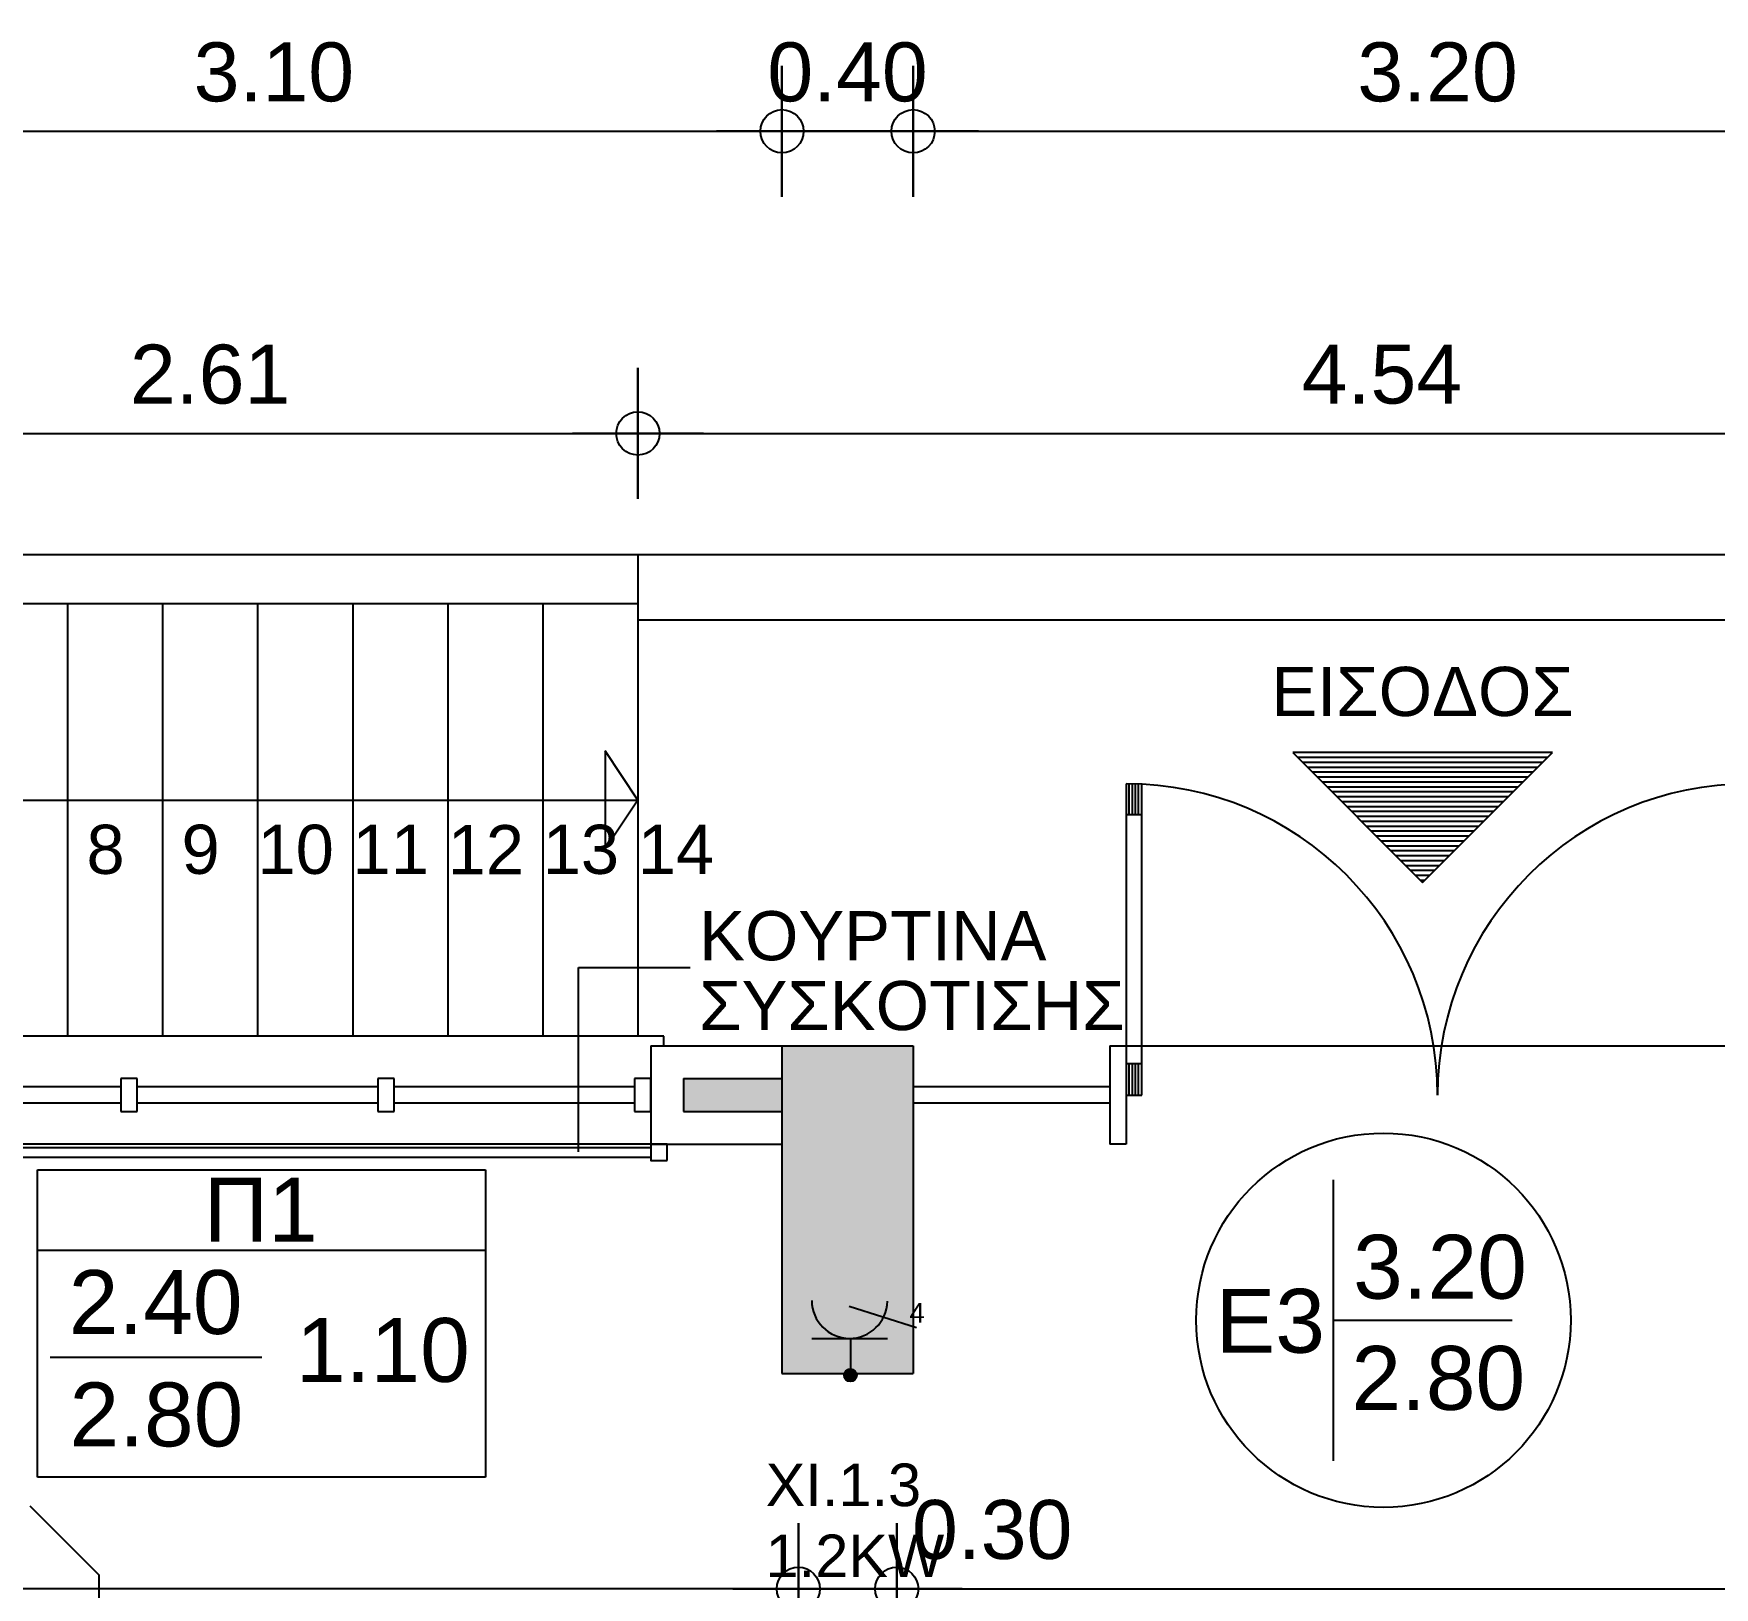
# Model space of a CAD drawing. Header units: metres. Extents: x -11 to 85, y -301 to 135.
# Drawn here: x 19.79 to 24.92, y -180.4 to -175.66 of the extents above; entities that cross this region are included whole.
import ezdxf
from ezdxf.enums import TextEntityAlignment as Align

# ---------------------------------------------------------------- set-up
doc = ezdxf.new("R2010")
doc.units = ezdxf.units.M
doc.header["$LTSCALE"] = 0.036
doc.header["$PDMODE"] = 2
for name, color, linetype in [('arxitek isogeio', 252, 'Continuous'), ('DIMBLK', 252, 'Continuous'), ('Epipla', 252, 'Continuous'), ('HLEK-SYMBOL', 3, 'Continuous'), ('HLEK_FL001_SYMBOLS', 230, 'Continuous'), ('Parathira', 252, 'Continuous')]:
    doc.layers.add(name, color=color, linetype=linetype)
doc.styles.add('COMU-N', font='arial.ttf')
doc.styles.get("Standard").update_dxf_attribs({"font": 'arial.ttf'})
doc.dimstyles.new('CADWDOT', dxfattribs={"dimscale": 0.1, "dimtxt": 1.8, "dimasz": 0.08, "dimexe": 2, "dimexo": 0, "dimgap": 0.09, "dimtad": 0, "dimrnd": 0.001, "dimzin": 0, "dimdsep": 46, "dimtxsty": 'Standard', "dimblk1": 'ARTDIM', "dimblk2": 'ARTDIM', "dimsah": 1, "dimcen": 0.09, "dimdle": 0.05, "dimse1": 1, "dimse2": 1, "dimadec": 0, "dimazin": 0, "dimtfac": 1, "dimtmove": 0, "dimatfit": 3, "dimldrblk": 'ARTDIM', "dimfxl": 2, "dimtvp": 0.9999, "dimtolj": 1, "dimtzin": 0, "dimarcsym": 0})

# ---------------------------------------------------------------- blocks, each defined once
blk = doc.blocks.new('A$C52D13D70')
at = {"layer": 'Parathira'}
for p, q in [((-0.33, 0.04), (-0.33, -2.44)), ((-0.3, 0.04), (-0.33, 0.04)), ((-0.1, 0), (-0.2, 0)), ((-0.2, 0), (-0.2, -0.05)), ((-0.1, -0.05), (-0.1, 0)), ((0, 0), (0, -2.4)), ((-0.2, -0.05), (-0.1, -0.05)), ((-0.175, -0.05), (-0.175, -0.7833)), ((-0.125, -0.05), (-0.125, -0.7833)), ((-0.1, -0.7833), (-0.2, -0.7833)), ((-0.2, -0.7833), (-0.2, -0.8333)), ((-0.1, -0.8333), (-0.1, -0.7833)), ((-0.2, -0.8333), (-0.1, -0.8333)), ((-0.175, -0.8333), (-0.175, -1.5667)), ((-0.125, -0.8333), (-0.125, -1.5667)), ((-0.1, -1.5667), (-0.2, -1.5667)), ((-0.2, -1.5667), (-0.2, -1.6167)), ((-0.1, -1.6167), (-0.1, -1.5667)), ((-0.2, -1.6167), (-0.1, -1.6167)), ((-0.175, -1.6167), (-0.175, -2.35)), ((-0.125, -1.6167), (-0.125, -2.35)), ((-0.1, -2.35), (-0.2, -2.35)), ((-0.2, -2.35), (-0.2, -2.4)), ((-0.1, -2.4), (-0.1, -2.35)), ((-0.2, -2.4), (-0.1, -2.4)), ((-0.33, -2.44), (-0.3, -2.44))]:
    blk.add_line(p, q, dxfattribs=at)
blk = doc.blocks.new('ARTDIM')
at = {"layer": 'DIMBLK'}
for p, q in [((0, -24.9975), (0, 24.9975)), ((-24.9975, 0), (24.9975, 0))]:
    blk.add_line(p, q, dxfattribs=at)
blk.add_circle((0, 0), 8.25, dxfattribs=at)
blk = doc.blocks.new('*D1206')
at = {"layer": 'arxitek isogeio', "color": 0, "lineweight": -2}
blk.add_line((18.9817, -175.9553), (22.0657, -175.9553), dxfattribs=at)
at = {"layer": 'Defpoints', "color": 0, "transparency": 16777216}
for p in [(22.0737, -175.9553), (18.9737, -177.0334), (22.0737, -177.0334)]:
    blk.add_point(p, dxfattribs=at)
at = {"layer": 'arxitek isogeio', "color": 0, "lineweight": -2, "xscale": 0.008, "yscale": 0.008, "zscale": 0.008, "rotation": 180}
blk.add_blockref('ARTDIM', (18.9737, -175.9553), dxfattribs=at)
at = {"layer": 'arxitek isogeio', "color": 0, "lineweight": -2, "xscale": 0.008, "yscale": 0.008, "zscale": 0.008}
blk.add_blockref('ARTDIM', (22.0737, -175.9553), dxfattribs=at)
at = {"layer": 'arxitek isogeio', "color": 0, "insert": (20.5237, -175.7753), "char_height": 0.18, "attachment_point": 5}
blk.add_mtext('\\A1;3.10', dxfattribs=at)
blk = doc.blocks.new('*D1207')
at = {"layer": 'arxitek isogeio', "color": 0, "lineweight": -2}
blk.add_line((22.0817, -175.9553), (22.4657, -175.9553), dxfattribs=at)
at = {"layer": 'Defpoints', "color": 0, "transparency": 16777216}
for p in [(22.4737, -175.9553), (22.0737, -177.0334), (22.4737, -177.0334)]:
    blk.add_point(p, dxfattribs=at)
at = {"layer": 'arxitek isogeio', "color": 0, "lineweight": -2, "xscale": 0.008, "yscale": 0.008, "zscale": 0.008, "rotation": 180}
blk.add_blockref('ARTDIM', (22.0737, -175.9553), dxfattribs=at)
at = {"layer": 'arxitek isogeio', "color": 0, "lineweight": -2, "xscale": 0.008, "yscale": 0.008, "zscale": 0.008}
blk.add_blockref('ARTDIM', (22.4737, -175.9553), dxfattribs=at)
at = {"layer": 'arxitek isogeio', "color": 0, "insert": (22.2737, -175.7753), "char_height": 0.18, "attachment_point": 5}
blk.add_mtext('\\A1;0.40', dxfattribs=at)
blk = doc.blocks.new('*D1208')
at = {"layer": 'arxitek isogeio', "color": 0, "lineweight": -2}
blk.add_line((22.4817, -175.9553), (25.6657, -175.9553), dxfattribs=at)
at = {"layer": 'Defpoints', "color": 0, "transparency": 16777216}
for p in [(25.6737, -175.9553), (22.4737, -177.0334), (25.6737, -177.0334)]:
    blk.add_point(p, dxfattribs=at)
at = {"layer": 'arxitek isogeio', "color": 0, "lineweight": -2, "xscale": 0.008, "yscale": 0.008, "zscale": 0.008, "rotation": 180}
blk.add_blockref('ARTDIM', (22.4737, -175.9553), dxfattribs=at)
at = {"layer": 'arxitek isogeio', "color": 0, "lineweight": -2, "xscale": 0.008, "yscale": 0.008, "zscale": 0.008}
blk.add_blockref('ARTDIM', (25.6737, -175.9553), dxfattribs=at)
at = {"layer": 'arxitek isogeio', "color": 0, "insert": (24.0737, -175.7753), "char_height": 0.18, "attachment_point": 5}
blk.add_mtext('\\A1;3.20', dxfattribs=at)
blk = doc.blocks.new('*D1304')
at = {"layer": 'arxitek isogeio', "color": 0, "lineweight": -2}
blk.add_line((22.1157, -180.4041), (15.0817, -180.4041), dxfattribs=at)
at = {"layer": 'Defpoints', "color": 0, "transparency": 16777216}
for p in [(15.0737, -179.7468), (22.1237, -179.7468), (15.0737, -180.4041)]:
    blk.add_point(p, dxfattribs=at)
at = {"layer": 'arxitek isogeio', "color": 0, "lineweight": -2, "xscale": 0.008, "yscale": 0.008, "zscale": 0.008, "rotation": 180}
blk.add_blockref('ARTDIM', (15.0737, -180.4041), dxfattribs=at)
at = {"layer": 'arxitek isogeio', "color": 0, "lineweight": -2, "xscale": 0.008, "yscale": 0.008, "zscale": 0.008}
blk.add_blockref('ARTDIM', (22.1237, -180.4041), dxfattribs=at)
at = {"layer": 'arxitek isogeio', "color": 0, "insert": (18.5987, -180.2242), "char_height": 0.18, "attachment_point": 5}
blk.add_mtext('\\A1;7.05', dxfattribs=at)
blk = doc.blocks.new('*D1305')
at = {"layer": 'arxitek isogeio', "color": 0, "lineweight": -2}
for p, q in [((22.1317, -180.4041), (22.4157, -180.4041)), ((22.4237, -180.4041), (22.9983, -180.4041))]:
    blk.add_line(p, q, dxfattribs=at)
at = {"layer": 'Defpoints', "color": 0, "transparency": 16777216}
for p in [(22.1237, -179.7468), (22.4237, -179.7468), (22.4237, -180.4041)]:
    blk.add_point(p, dxfattribs=at)
at = {"layer": 'arxitek isogeio', "color": 0, "lineweight": -2, "xscale": 0.008, "yscale": 0.008, "zscale": 0.008, "rotation": 180}
blk.add_blockref('ARTDIM', (22.1237, -180.4041), dxfattribs=at)
at = {"layer": 'arxitek isogeio', "color": 0, "lineweight": -2, "xscale": 0.008, "yscale": 0.008, "zscale": 0.008}
blk.add_blockref('ARTDIM', (22.4237, -180.4041), dxfattribs=at)
at = {"layer": 'arxitek isogeio', "color": 0, "insert": (22.715, -180.2242), "char_height": 0.18, "attachment_point": 5}
blk.add_mtext('\\A1;0.30', dxfattribs=at)
blk = doc.blocks.new('*D1306')
at = {"layer": 'arxitek isogeio', "color": 0, "lineweight": -2}
blk.add_line((22.4317, -180.4041), (29.3157, -180.4041), dxfattribs=at)
at = {"layer": 'Defpoints', "color": 0, "transparency": 16777216}
for p in [(22.4237, -179.7468), (29.3237, -179.7468), (29.3237, -180.4041)]:
    blk.add_point(p, dxfattribs=at)
at = {"layer": 'arxitek isogeio', "color": 0, "lineweight": -2, "xscale": 0.008, "yscale": 0.008, "zscale": 0.008, "rotation": 180}
blk.add_blockref('ARTDIM', (22.4237, -180.4041), dxfattribs=at)
at = {"layer": 'arxitek isogeio', "color": 0, "lineweight": -2, "xscale": 0.008, "yscale": 0.008, "zscale": 0.008}
blk.add_blockref('ARTDIM', (29.3237, -180.4041), dxfattribs=at)
at = {"layer": 'arxitek isogeio', "color": 0, "insert": (25.8737, -180.2242), "char_height": 0.18, "attachment_point": 5}
blk.add_mtext('\\A1;6.90', dxfattribs=at)
blk = doc.blocks.new('A$C074263FA')
at = {"layer": 'Epipla'}
for p, q in [((0.05, -0.01), (2.45, -0.01)), ((0.05, -0.04), (2.45, -0.04))]:
    blk.add_line(p, q, dxfattribs=at)
for points in [[(0, -0.05), (0, 0), (0.05, 0), (0.05, -0.05)], [(2.5, -0.05), (2.5, 0), (2.45, 0), (2.45, -0.05)]]:
    blk.add_lwpolyline(points, close=True, dxfattribs=at)
blk = doc.blocks.new('*D1443')
at = {"layer": 'arxitek isogeio', "color": 0, "lineweight": -2}
blk.add_line((19.0322, -176.8776), (21.6262, -176.8776), dxfattribs=at)
at = {"layer": 'Defpoints', "color": 0, "transparency": 16777216}
for p in [(21.6342, -176.8776), (19.0242, -177.2468, -1.33), (21.6342, -177.2468, -1.33)]:
    blk.add_point(p, dxfattribs=at)
at = {"layer": 'arxitek isogeio', "color": 0, "lineweight": -2, "xscale": 0.008, "yscale": 0.008, "zscale": 0.008, "rotation": 180}
blk.add_blockref('ARTDIM', (19.0242, -176.8776), dxfattribs=at)
at = {"layer": 'arxitek isogeio', "color": 0, "lineweight": -2, "xscale": 0.008, "yscale": 0.008, "zscale": 0.008}
blk.add_blockref('ARTDIM', (21.6342, -176.8776), dxfattribs=at)
at = {"layer": 'arxitek isogeio', "color": 0, "insert": (20.3292, -176.6977), "char_height": 0.18, "attachment_point": 5}
blk.add_mtext('\\A1;2.61', dxfattribs=at)
blk = doc.blocks.new('*D1444')
at = {"layer": 'arxitek isogeio', "color": 0, "lineweight": -2}
blk.add_line((21.6422, -176.8776), (26.1657, -176.8776), dxfattribs=at)
at = {"layer": 'Defpoints', "color": 0, "transparency": 16777216}
for p in [(26.1737, -176.8776), (21.6342, -177.2468, -1.33), (26.1737, -177.2468, 0.2)]:
    blk.add_point(p, dxfattribs=at)
at = {"layer": 'arxitek isogeio', "color": 0, "lineweight": -2, "xscale": 0.008, "yscale": 0.008, "zscale": 0.008, "rotation": 180}
blk.add_blockref('ARTDIM', (21.6342, -176.8776), dxfattribs=at)
at = {"layer": 'arxitek isogeio', "color": 0, "lineweight": -2, "xscale": 0.008, "yscale": 0.008, "zscale": 0.008}
blk.add_blockref('ARTDIM', (26.1737, -176.8776), dxfattribs=at)
at = {"layer": 'arxitek isogeio', "color": 0, "insert": (23.904, -176.6977), "char_height": 0.18, "attachment_point": 5}
blk.add_mtext('\\A1;4.54', dxfattribs=at)
blk = doc.blocks.new('gJ6_a14')
at = {"linetype": 'Continuous'}
for p, q in [((-0.1176, 0.1119), (0.113, 0.1119)), ((0, 0.1119), (0, 0))]:
    blk.add_line(p, q, dxfattribs=at)
blk.add_arc((-0.0023, 0.2279), 0.1153, 180, 358.9566, dxfattribs=at)
blk = doc.blocks.new('*X1779')
at = {"color": 0}
for p, q in [((15.598, 2.587), (15.737, 2.727)), ((15.598, 2.622), (15.702, 2.727)), ((15.604, 2.646), (15.605, 2.647)), ((15.605, 2.559), (15.765, 2.719)), ((15.609, 2.652), (15.618, 2.66)), ((15.614, 2.621), (15.623, 2.63)), ((15.617, 2.536), (15.789, 2.707)), ((15.623, 2.665), (15.631, 2.674)), ((15.627, 2.634), (15.636, 2.643)), ((15.633, 2.516), (15.808, 2.691)), ((15.636, 2.678), (15.645, 2.687)), ((15.64, 2.647), (15.649, 2.656)), ((15.649, 2.691), (15.658, 2.7)), ((15.653, 2.501), (15.824, 2.672)), ((15.654, 2.66), (15.662, 2.669)), ((15.658, 2.63), (15.667, 2.638)), ((15.662, 2.705), (15.671, 2.714)), ((15.667, 2.674), (15.676, 2.683)), ((15.671, 2.643), (15.68, 2.652)), ((15.676, 2.718), (15.678, 2.721)), ((15.676, 2.489), (15.836, 2.648)), ((15.68, 2.687), (15.689, 2.696)), ((15.685, 2.656), (15.693, 2.665)), ((15.689, 2.625), (15.698, 2.634)), ((15.693, 2.7), (15.702, 2.709)), ((15.698, 2.669), (15.707, 2.678)), ((15.702, 2.638), (15.711, 2.647)), ((15.707, 2.714), (15.715, 2.722)), ((15.711, 2.683), (15.72, 2.691)), ((15.715, 2.652), (15.724, 2.66)), ((15.72, 2.727), (15.721, 2.728)), ((15.72, 2.621), (15.729, 2.63)), ((15.724, 2.696), (15.733, 2.705)), ((15.729, 2.665), (15.738, 2.674)), ((15.733, 2.634), (15.742, 2.643)), ((15.738, 2.709), (15.746, 2.718)), ((15.742, 2.678), (15.751, 2.687)), ((15.746, 2.647), (15.755, 2.656)), ((15.751, 2.722), (15.752, 2.724)), ((15.755, 2.691), (15.764, 2.7)), ((15.76, 2.66), (15.768, 2.669)), ((15.764, 2.63), (15.773, 2.638)), ((15.768, 2.705), (15.777, 2.714)), ((15.773, 2.674), (15.782, 2.683)), ((15.777, 2.643), (15.786, 2.652)), ((15.786, 2.687), (15.795, 2.696)), ((15.791, 2.656), (15.799, 2.665)), ((15.795, 2.625), (15.804, 2.634)), ((15.804, 2.669), (15.813, 2.678)), ((15.808, 2.638), (15.817, 2.647)), ((15.822, 2.652), (15.83, 2.66)), ((15.826, 2.621), (15.835, 2.63)), ((15.839, 2.634), (15.84, 2.635)), ((15.601, 2.607), (15.609, 2.616)), ((15.605, 2.577), (15.614, 2.585)), ((15.611, 2.547), (15.618, 2.554)), ((15.618, 2.59), (15.627, 2.599)), ((15.623, 2.559), (15.631, 2.568)), ((15.627, 2.528), (15.636, 2.537)), ((15.631, 2.603), (15.64, 2.612)), ((15.636, 2.572), (15.645, 2.581)), ((15.64, 2.541), (15.649, 2.55)), ((15.645, 2.616), (15.654, 2.625)), ((15.645, 2.51), (15.654, 2.519)), ((15.649, 2.585), (15.658, 2.594)), ((15.654, 2.554), (15.662, 2.563)), ((15.658, 2.523), (15.667, 2.532)), ((15.662, 2.599), (15.671, 2.607)), ((15.664, 2.494), (15.671, 2.501)), ((15.667, 2.568), (15.676, 2.577)), ((15.671, 2.537), (15.68, 2.546)), ((15.676, 2.612), (15.685, 2.621)), ((15.676, 2.506), (15.685, 2.515)), ((15.68, 2.581), (15.689, 2.59)), ((15.685, 2.55), (15.693, 2.559)), ((15.689, 2.519), (15.698, 2.528)), ((15.693, 2.594), (15.702, 2.603)), ((15.693, 2.488), (15.702, 2.497)), ((15.698, 2.563), (15.707, 2.572)), ((15.702, 2.532), (15.711, 2.541)), ((15.705, 2.482), (15.843, 2.62)), ((15.707, 2.607), (15.715, 2.616)), ((15.707, 2.501), (15.715, 2.51)), ((15.711, 2.577), (15.72, 2.585)), ((15.715, 2.546), (15.724, 2.554)), ((15.72, 2.515), (15.729, 2.523)), ((15.724, 2.59), (15.733, 2.599)), ((15.724, 2.484), (15.733, 2.493)), ((15.729, 2.559), (15.738, 2.568)), ((15.733, 2.528), (15.742, 2.537)), ((15.738, 2.603), (15.746, 2.612)), ((15.738, 2.497), (15.746, 2.506)), ((15.741, 2.482), (15.842, 2.584)), ((15.742, 2.572), (15.751, 2.581)), ((15.746, 2.541), (15.755, 2.55)), ((15.751, 2.616), (15.76, 2.625)), ((15.751, 2.51), (15.76, 2.519)), ((15.755, 2.585), (15.764, 2.594)), ((15.76, 2.554), (15.768, 2.563)), ((15.764, 2.523), (15.773, 2.532)), ((15.768, 2.599), (15.777, 2.607)), ((15.768, 2.493), (15.777, 2.501)), ((15.773, 2.568), (15.782, 2.577)), ((15.777, 2.537), (15.786, 2.546)), ((15.782, 2.612), (15.791, 2.621)), ((15.782, 2.506), (15.791, 2.515)), ((15.786, 2.581), (15.795, 2.59)), ((15.791, 2.55), (15.799, 2.559)), ((15.795, 2.519), (15.804, 2.528)), ((15.799, 2.594), (15.808, 2.603)), ((15.804, 2.563), (15.813, 2.572)), ((15.808, 2.532), (15.817, 2.541)), ((15.813, 2.607), (15.822, 2.616)), ((15.817, 2.577), (15.826, 2.585)), ((15.822, 2.546), (15.83, 2.554)), ((15.83, 2.59), (15.839, 2.599)), ((15.835, 2.559), (15.835, 2.56)), ((15.844, 2.603), (15.844, 2.603))]:
    blk.add_line(p, q, dxfattribs=at)
blk = doc.blocks.new('GJ6_A78')
at = {"layer": 'HLEK-SYMBOL', "color": 0, "linetype": 'Continuous'}
blk.add_circle((0, 0), 0.0989, dxfattribs=at)
at = {"layer": 'HLEK-SYMBOL', "color": 0, "xscale": 0.8, "yscale": 0.8, "zscale": 0.8}
blk.add_blockref('*X1779', (-12.576, -2.084), dxfattribs=at)
blk = doc.blocks.new('priza')
at = {"layer": 'HLEK_FL001_SYMBOLS', "rotation": 180}
blk.add_blockref('gJ6_a14', (87.4, -100.4952), dxfattribs=at)
at = {"layer": 'HLEK_FL001_SYMBOLS', "xscale": 0.1951472641207488, "yscale": 0.1951472641207488, "zscale": 0.1951472641207488}
blk.add_blockref('GJ6_A78', (87.4, -100.4953), dxfattribs=at)
blk = doc.blocks.new('priza tetrapli')
at = {"layer": 'HLEK_FL001_SYMBOLS', "ltscale": 5}
blk.add_line((444.1264, -18.901), (444.3314, -18.9664), dxfattribs=at)
at = {"layer": 'HLEK_FL001_SYMBOLS', "rotation": 180}
blk.add_blockref('priza', (531.5297, -119.6074), dxfattribs=at)
at = {"layer": 'HLEK_FL001_SYMBOLS', "ltscale": 5}
blk.add_text('4', height=0.06, dxfattribs=at).set_placement((444.3099, -18.9515))

msp = doc.modelspace()

# ---------------------------------------------------------------- hatches: boundary and pattern name
at = {"layer": 'arxitek isogeio'}
for points in [[(22.0737, -179.7468), (22.4737, -179.7468), (22.4737, -178.7468), (22.0737, -178.7468)], [(22.0737, -178.8468), (21.7737, -178.8468), (21.7737, -178.9468), (22.0737, -178.9468)]]:
    msp.add_hatch(color=256, dxfattribs=at).paths.add_polyline_path(points)

# ---------------------------------------------------------------- linework, layer by layer
for p, q in [((17.8642, -177.2468, -1.33), (21.6342, -177.2468, -1.33)), ((21.6342, -177.2468, -1.33), (21.6342, -177.3968, -1.33)), ((21.6342, -177.2468, 0.2), (26.1737, -177.2468, 0.2)), ((21.6342, -177.2468, 0.2), (21.6342, -177.4468, 0.2)), ((17.8642, -177.3968, -1.33), (21.6342, -177.3968, -1.33)), ((19.8942, -177.3968, -1.33), (19.8942, -178.7168, -1.33)), ((20.1842, -177.3968, -1.33), (20.1842, -178.7168, -1.33)), ((20.4742, -177.3968, -1.33), (20.4742, -178.7168, -1.33)), ((20.7642, -177.3968, -1.33), (20.7642, -178.7168, -1.33)), ((21.0542, -177.3968, -1.33), (21.0542, -178.7168, -1.33)), ((21.3442, -177.3968, -1.33), (21.3442, -178.7168, -1.33)), ((21.6342, -177.3968, -1.33), (21.6342, -178.7168, -1.33)), ((21.6342, -177.4468, 0.2), (25.9737, -177.4468, 0.2)), ((21.6342, -177.9968, -1.33), (21.5342, -177.8468, -1.33)), ((21.5342, -177.8468, -1.33), (21.5342, -178.1468, -1.33)), ((24.4242, -177.8519), (23.6317, -177.8519)), ((23.6317, -177.8519), (24.028, -178.2482)), ((24.4092, -177.8669), (23.6467, -177.8669)), ((24.028, -178.2482), (24.4242, -177.8519)), ((24.3942, -177.8819), (23.6617, -177.8819)), ((24.3792, -177.8969), (23.6767, -177.8969)), ((24.3642, -177.9119), (23.6917, -177.9119)), ((23.1237, -177.9468), (23.1237, -178.8968)), ((23.1332, -178.0418), (23.1332, -177.9469)), ((23.1427, -178.0418), (23.1427, -177.947)), ((23.1522, -178.0418), (23.1522, -177.9472)), ((23.1617, -178.0418), (23.1617, -177.9476)), ((23.1712, -178.8968), (23.1712, -177.948)), ((24.3492, -177.9269), (23.7067, -177.9269)), ((24.3342, -177.9419), (23.7217, -177.9419)), ((24.3192, -177.9569), (23.7367, -177.9569)), ((24.3042, -177.9719), (23.7517, -177.9719)), ((17.8642, -177.9968, -1.33), (21.6342, -177.9968, -1.33)), ((21.6342, -177.9968, -1.33), (21.5342, -178.1468, -1.33)), ((24.2892, -177.9869), (23.7667, -177.9869)), ((24.2742, -178.0019), (23.7817, -178.0019)), ((24.2592, -178.0169), (23.7967, -178.0169)), ((23.1712, -178.0418), (23.1237, -178.0418)), ((24.2442, -178.0319), (23.8117, -178.0319)), ((24.2292, -178.0469), (23.8267, -178.0469)), ((24.2142, -178.0619), (23.8417, -178.0619)), ((24.1992, -178.0769), (23.8567, -178.0769)), ((24.1842, -178.0919), (23.8717, -178.0919)), ((24.1692, -178.1069), (23.8867, -178.1069)), ((24.1542, -178.1219), (23.9017, -178.1219)), ((24.1392, -178.1369), (23.9167, -178.1369)), ((24.1242, -178.1519), (23.9317, -178.1519)), ((24.1092, -178.1669), (23.9467, -178.1669)), ((24.0942, -178.1819), (23.9617, -178.1819)), ((24.0792, -178.1969), (23.9767, -178.1969)), ((24.0642, -178.2119), (23.9917, -178.2119)), ((24.0492, -178.2269), (24.0067, -178.2269)), ((24.0342, -178.2419), (24.0217, -178.2419)), ((21.4531, -179.0707), (21.4531, -178.5072)), ((21.4531, -178.5072), (21.7938, -178.5072)), ((21.6737, -178.7468), (21.6737, -179.0468)), ((21.6737, -178.7468), (22.0737, -178.7468)), ((22.0737, -178.7468), (22.0737, -179.7468)), ((22.0737, -178.7468), (22.4737, -178.7468)), ((22.4737, -178.7468), (22.4737, -179.7468)), ((23.0737, -178.7468), (23.0737, -179.0468)), ((23.0737, -178.7468), (23.1237, -178.7468)), ((23.1237, -178.7468), (25.0237, -178.7468)), ((23.1237, -178.7468), (23.1237, -179.0468)), ((21.7737, -178.8468), (22.0737, -178.8468)), ((21.7737, -178.8468), (21.7737, -178.9468)), ((23.1712, -178.8018), (23.1237, -178.8018)), ((23.1332, -178.8968), (23.1332, -178.8018)), ((23.1427, -178.8968), (23.1427, -178.8018)), ((23.1522, -178.8968), (23.1522, -178.8018)), ((23.1617, -178.8968), (23.1617, -178.8018)), ((23.0737, -178.8718), (22.4737, -178.8718)), ((23.1237, -178.8968), (23.1712, -178.8968)), ((21.7737, -178.9468), (22.0737, -178.9468)), ((23.0737, -178.9218), (22.4737, -178.9218)), ((21.6737, -179.0468), (22.0737, -179.0468)), ((23.1237, -179.0468), (23.0737, -179.0468)), ((19.8022, -180.0632), (19.8022, -179.1256)), ((19.8022, -179.1256), (21.1696, -179.1256)), ((21.1696, -179.1256), (21.1696, -180.0632)), ((23.7549, -179.1553), (23.7549, -180.0133)), ((21.1696, -179.3713), (19.8022, -179.3713)), ((23.7549, -179.5843), (24.3009, -179.5843)), ((19.8412, -179.6968), (20.4872, -179.6968)), ((22.0737, -179.7468), (22.4737, -179.7468)), ((21.1696, -180.0632), (19.8022, -180.0632)), ((19.7791, -180.1504), (19.9899, -180.3613)), ((19.9899, -180.3613), (19.9899, -188.1806))]:
    msp.add_line(p, q, dxfattribs=at)
msp.add_circle((23.9086, -179.5843), 0.5712, dxfattribs=at)
for centre, start, end in [((23.1237, -178.8968), 0, 90), ((25.0237, -178.8968), 90, 180)]:
    msp.add_arc(centre, 0.95, start, end, dxfattribs=at)

# ---------------------------------------------------------------- block references
at = {"layer": 'arxitek isogeio', "rotation": 270}
msp.add_blockref('A$C52D13D70', (21.6737, -179.0468), dxfattribs=at)
at = {"layer": 'arxitek isogeio'}
msp.add_blockref('A$C074263FA', (19.2237, -179.0468), dxfattribs=at)
at = {"layer": 'HLEK_FL001_SYMBOLS'}
msp.add_blockref('priza tetrapli', (-421.8474, -160.64), dxfattribs=at)

# ---------------------------------------------------------------- texts
at = {"layer": 'arxitek isogeio', "style": 'COMU-N'}
msp.add_text('ΕΙΣΟΔΟΣ', height=0.15, dxfattribs=at).set_placement((24.028, -177.74), align=Align.CENTER)
for s, p in [('8', (20.0102, -178.1468, -1.33)), ('9', (20.3002, -178.1468, -1.33)), ('10', (20.5902, -178.1468, -1.33)), ('11', (20.8802, -178.1468, -1.33)), ('12', (21.1702, -178.1468, -1.33)), ('13', (21.4602, -178.1468, -1.33)), ('14', (21.7502, -178.1468, -1.33))]:
    msp.add_text(s, height=0.15, dxfattribs=at).set_placement(p, align=Align.MIDDLE)
for s, height, p in [('ΚΟΥΡΤΙΝΑ', 0.15, (21.821, -178.4856)), ('ΣΥΣΚΟΤΙΣΗΣ', 0.15, (21.821, -178.6987)), ('Π1', 0.195, (20.3096, -179.3441)), ('3.20', 0.195, (23.8161, -179.5185)), ('2.40', 0.195, (19.8979, -179.6263)), ('E3', 0.195, (23.397, -179.6835)), ('1.10', 0.195, (20.5912, -179.7725)), ('2.80', 0.195, (23.8108, -179.8578)), ('2.80', 0.195, (19.9003, -179.9693))]:
    msp.add_text(s, height=height, dxfattribs=at).set_placement(p)
at = {"layer": 'HLEK_FL001_SYMBOLS', "insert": (22.0238, -180.0217), "char_height": 0.13, "attachment_point": 1, "style": 'COMU-N'}
msp.add_mtext_dynamic_manual_height_columns('XI.1.3\\P1.2KW', width=2.913287, gutter_width=0.65, heights=[0], dxfattribs=at)

# ---------------------------------------------------------------- dimensions: what is measured, and where the dimension line sits
at = {"layer": 'arxitek isogeio'}
for base, p1, p2, picture, middle in [((22.0737, -175.9553), (18.9737, -177.0334), (22.0737, -177.0334), '*D1206', (20.5237, -175.7753)), ((25.6737, -175.9553), (22.4737, -177.0334), (25.6737, -177.0334), '*D1208', (24.0737, -175.7753)), ((21.6342, -176.8776), (19.0242, -177.2468, -1.33), (21.6342, -177.2468, -1.33), '*D1443', (20.3292, -176.6977)), ((26.1737, -176.8776), (21.6342, -177.2468, -1.33), (26.1737, -177.2468, 0.2), '*D1444', (23.904, -176.6977)), ((15.0737, -180.4041), (22.1237, -179.7468), (15.0737, -179.7468), '*D1304', (18.5987, -180.2242)), ((22.4237, -180.4041), (22.1237, -179.7468), (22.4237, -179.7468), '*D1305', (22.715, -180.2242)), ((29.3237, -180.4041), (22.4237, -179.7468), (29.3237, -179.7468), '*D1306', (25.8737, -180.2242))]:
    dim = msp.add_linear_dim(base=base, p1=p1, p2=p2, dimstyle='CADWDOT', dxfattribs=at)
    dim.commit()
    dim.dimension.update_dxf_attribs({"geometry": picture, "text_midpoint": middle})
dim = msp.add_linear_dim(base=(22.4737, -175.9553), p1=(22.0737, -177.0334), p2=(22.4737, -177.0334), dimstyle='CADWDOT', dxfattribs=at)
dim.commit()
dim.dimension.update_dxf_attribs({"geometry": '*D1207', "text_midpoint": (22.2737, -175.9553), "dimtype": 160})

doc.saveas('drawing.dxf')
